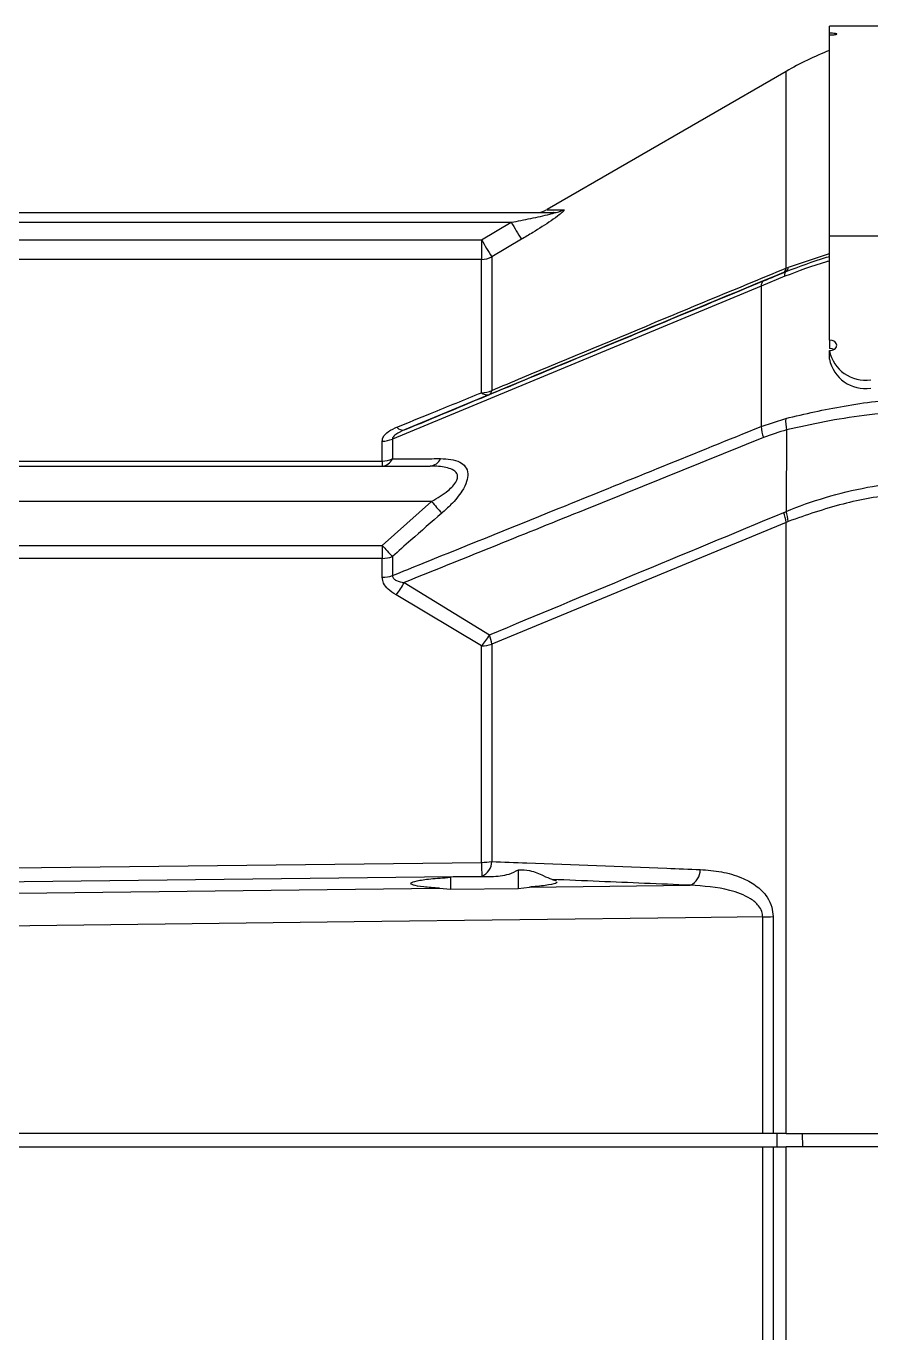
# Model space of a CAD drawing. Extents: x 16.5 to 113.1, y 4.4 to 84.5.
# Drawn here: x 77.554 to 80.104, y 35.325 to 39.269 of the extents above; entities that cross this region are included whole.
import ezdxf

# ---------------------------------------------------------------- set-up
doc = ezdxf.new("R2010")
doc.units = 0
doc.header["$MEASUREMENT"] = 0
doc.layers.add('OBJECT', color=7, linetype='CONTINUOUS')

msp = doc.modelspace()

# ---------------------------------------------------------------- linework, layer by layer
at = {"layer": 'OBJECT'}
for p, q in [((80.5586, 39.2694), (79.9786, 39.2694)), ((79.9786, 39.2481), (79.9786, 39.2694)), ((79.9786, 39.2427), (79.9786, 39.2481)), ((79.9786, 38.6364), (79.9786, 39.2427)), ((79.8476, 39.1325), (79.1262, 38.716)), ((79.8476, 38.5392), (79.8476, 39.1325)), ((74.7206, 38.7065), (79.1455, 38.7065)), ((74.7196, 38.6773), (79.0183, 38.6773)), ((78.9286, 38.6243), (79.0183, 38.6773)), ((74.715, 38.6243), (78.9286, 38.6243)), ((78.9286, 38.6243), (78.9286, 38.565)), ((79.0493, 38.6261), (78.9596, 38.5732)), ((79.9786, 38.3218), (79.9786, 38.6364)), ((79.9786, 38.6364), (80.5586, 38.6364)), ((79.8545, 38.542), (79.9786, 38.5835)), ((78.9286, 38.565), (74.7096, 38.565)), ((78.9286, 38.1629), (78.9286, 38.565)), ((78.9596, 38.5732), (78.9596, 38.1698)), ((79.8476, 38.5392), (79.8545, 38.542)), ((79.8442, 38.5142), (79.7726, 38.4846)), ((79.8477, 38.5287), (79.8476, 38.5287)), ((79.7726, 38.4846), (78.6596, 38.023)), ((79.7726, 38.4846), (79.7726, 38.061)), ((79.9786, 38.3218), (79.9786, 38.2963)), ((79.9786, 38.2645), (79.9786, 38.2899)), ((78.9524, 38.1573), (78.6965, 38.0508)), ((79.7726, 38.061), (79.8465, 38.0853)), ((79.8494, 38.0506), (79.8478, 37.8042)), ((78.6286, 37.9565), (78.6286, 38.0165)), ((78.6596, 38.023), (78.6596, 37.9628)), ((74.7096, 37.9565), (78.6286, 37.9565)), ((78.6286, 37.9565), (78.6286, 37.9415)), ((74.7188, 37.9415), (78.7736, 37.9415)), ((78.7776, 37.8344), (74.7189, 37.8344)), ((78.6286, 37.702), (78.7776, 37.8344)), ((79.8476, 37.7714), (78.9596, 37.4035)), ((79.8543, 37.7741), (79.8476, 37.7714)), ((79.8476, 35.9265), (79.8476, 37.7714)), ((74.7112, 37.702), (78.6286, 37.702)), ((78.6286, 37.702), (78.6286, 37.6628)), ((78.6286, 37.6628), (74.7096, 37.6628)), ((78.6286, 37.6057), (78.6286, 37.6628)), ((78.6596, 37.6682), (78.6596, 37.6109)), ((78.9286, 37.3989), (78.6705, 37.553)), ((78.6947, 37.5897), (78.9528, 37.432)), ((78.9286, 36.7452), (78.9286, 37.3989)), ((78.9596, 37.4035), (78.9596, 36.7478)), ((78.9582, 36.7015), (78.8344, 36.7)), ((78.8344, 36.7), (78.8347, 36.6639)), ((78.9582, 36.7015), (78.9293, 36.7027)), ((79.0392, 36.7218), (79.0387, 36.666)), ((79.1421, 36.6936), (79.1547, 36.6899)), ((78.8014, 36.6672), (78.8347, 36.6638)), ((78.8347, 36.6638), (79.0387, 36.666)), ((79.0387, 36.666), (79.0731, 36.6704)), ((79.0731, 36.6704), (79.5583, 36.676)), ((79.7773, 35.9265), (79.7773, 36.5804)), ((79.8083, 36.5821), (79.8083, 35.9265)), ((79.7773, 35.9265), (75.0934, 35.9265)), ((79.8476, 35.9265), (79.8083, 35.9265)), ((79.8211, 35.8865), (79.8207, 35.9265)), ((79.8983, 35.8865), (79.8976, 35.9265)), ((75.0934, 35.8865), (79.7773, 35.8865)), ((79.7773, 35.2326), (79.7773, 35.8865)), ((79.8083, 35.8865), (79.8083, 35.2308)), ((79.8083, 35.8865), (79.8476, 35.8865)), ((79.8476, 34.0416), (79.8476, 35.8865))]:
    msp.add_line(p, q, dxfattribs=at)
at = {"layer": 'OBJECT', "flags": 128}
for points in [[(79.8442, 38.5142), (79.8441, 38.5171), (79.8441, 38.5197), (79.8443, 38.5221), (79.8446, 38.5241), (79.8451, 38.5257), (79.8458, 38.5271), (79.8467, 38.528), (79.8477, 38.5287)], [(79.9786, 38.2899), (79.9872, 38.2912), (79.9945, 38.2946), (79.9993, 38.2998), (80.0011, 38.3059), (79.9993, 38.3119), (79.9945, 38.3171), (79.9872, 38.3206), (79.9786, 38.3218)], [(79.9921, 38.2931), (79.9872, 38.2951), (79.9786, 38.2963)], [(74.819, 36.698), (74.943, 36.6994), (75.439, 36.7051), (77.4228, 36.7279), (78.9286, 36.7452)], [(78.9293, 36.7027), (77.7205, 36.6885), (76.4296, 36.6733), (74.8197, 36.6544)], [(75.5591, 36.6294), (76.3253, 36.6384), (77.6163, 36.6534), (78.8014, 36.6672)], [(79.7773, 36.5804), (79.5439, 36.5776), (78.544, 36.5654), (75.0358, 36.5229)]]:
    msp.add_lwpolyline(points, dxfattribs=at)
at = {"layer": 'OBJECT'}
for centre, radius, start, end in [((80.3476, 38.2665), 1, 111.659, 120), ((79.0931, 38.7685), 0.062, 270.0001, 302.0977), ((79.1455, 38.7653), 0.0588, 270.0551, 301.8734), ((80.3805, 39.4673), 1.5748, 210.1113, 212.2888), ((80.2971, 39.4188), 1.5824, 210.1364, 212.3021), ((78.9286, 38.6278), 0.0628, 269.9744, 299.5332), ((79.8321, 38.5389), 0.0155, 302.0402, 1.1252), ((79.8395, 38.5414), 0.015, 302.8502, 2.4787), ((79.7897, 38.4865), 0.0172, 124.7858, 186.3697), ((80.0879, 38.312), 0.1116, 191.4216, 278.0495), ((80.0879, 38.2866), 0.1116, 191.4217, 278.0494), ((78.9288, 38.2345), 0.0717, 269.7956, 295.4029), ((78.9454, 38.1814), 0.025, 227.7289, 286.1825), ((78.9447, 38.1701), 0.0149, 301.1475, 358.9637), ((79.9741, 38.0786), 0.1278, 176.9899, 192.6701), ((78.6911, 38.0744), 0.0242, 220.4463, 282.8335), ((79.8976, 38.0694), 0.1253, 183.8696, 199.5153), ((78.6289, 38.0924), 0.0758, 269.7515, 293.8596), ((78.6257, 37.9789), 0.0375, 274.3878, 334.6174), ((78.6289, 38.0342), 0.0777, 269.7356, 293.2218), ((78.7704, 37.9786), 0.0373, 275.0457, 336.9069), ((81.5867, 40.2756), 3.7216, 220.9919, 221.7142), ((79.7169, 37.757), 0.1315, 6.2873, 19.7121), ((79.7232, 37.7615), 0.1317, 5.4792, 18.9113), ((81.3882, 40.2034), 3.7246, 222.1899, 222.8952), ((78.6291, 37.7518), 0.089, 269.688, 290.0503), ((78.6291, 37.6973), 0.0917, 269.6823, 289.4271), ((78.5493, 37.6594), 0.1613, 318.7412, 334.3921), ((78.8034, 37.5158), 0.1713, 316.9714, 330.7248), ((78.9292, 37.502), 0.1032, 269.6739, 287.1443), ((78.8274, 37.387), 0.1332, 7.0784, 19.7209), ((78.9293, 36.9239), 0.1787, 269.757, 279.7424), ((82.0099, 36.7751), 3.0815, 180.5547, 181.3457), ((78.9091, 36.749), 0.0505, 293.5714, 358.6617), ((79.5366, 36.7233), 0.052, 294.696, 0.2469), ((79.7781, 36.8413), 0.261, 269.8242, 276.6454)]:
    msp.add_arc(centre, radius, start, end, dxfattribs=at)
for points, knots in [([(79.9786, 39.2427), (79.9811, 39.2427), (79.9861, 39.2428), (79.9928, 39.2433), (79.9979, 39.244), (80.0009, 39.2448), (80.0013, 39.2458), (79.9992, 39.2466), (79.9947, 39.2474), (79.9884, 39.2479), (79.9826, 39.2481), (79.9793, 39.2481), (79.9786, 39.2481)], [0, 0, 0, 0, 0.1063618, 0.2127134, 0.3194557, 0.426997, 0.5352335, 0.6437512, 0.7520407, 0.8597217, 0.9667095, 1, 1, 1, 1]), ([(79.0183, 38.6773), (79.0378, 38.6811), (79.077, 38.6888), (79.1189, 38.6977), (79.1401, 38.7034), (79.1441, 38.7046), (79.1465, 38.7055), (79.1474, 38.706), (79.1472, 38.7064), (79.1464, 38.7065), (79.1457, 38.7065), (79.1455, 38.7065)], [0, 0, 0, 0, 0.41911, 0.839951, 0.880199, 0.924728, 0.942601, 0.960653, 0.976828, 0.994027, 1, 1, 1, 1]), ([(79.1765, 38.7153), (79.1775, 38.715), (79.1793, 38.7144), (79.1743, 38.7087), (79.1613, 38.6979), (79.1312, 38.6766), (79.0914, 38.6512), (79.0606, 38.6328), (79.0493, 38.6261)], [0, 0, 0, 0, 0.0872967, 0.1745381, 0.2847023, 0.4644366, 0.8023505, 1, 1, 1, 1]), ([(79.1269, 38.7148), (79.1282, 38.7148), (79.1308, 38.7149), (79.1616, 38.7152), (79.1765, 38.7153)], [0, 0, 0, 0, 0.5172286, 1, 1, 1, 1]), ([(78.9596, 38.1698), (78.9904, 38.1827), (79.1637, 38.255), (79.4597, 38.3782), (79.725, 38.4883), (79.8476, 38.5392)], [0, 0, 0, 0, 0.104198, 0.585846, 1, 1, 1, 1]), ([(79.9786, 38.5603), (79.9755, 38.5595), (79.9295, 38.5471), (79.8854, 38.5301), (79.8442, 38.5142)], [0, 0, 0, 0, 0.0663721, 1, 1, 1, 1]), ([(79.8477, 38.5287), (79.8477, 38.5287), (79.8879, 38.5437), (79.9308, 38.5609), (79.9757, 38.5732), (79.9786, 38.574)], [0, 0, 0, 0, 0.000018, 0.935388, 1, 1, 1, 1]), ([(78.6965, 38.0508), (78.8722, 38.1239), (79.2333, 38.2742), (79.5945, 38.4238), (79.7799, 38.5006)], [0, 0, 0, 0, 0.486656, 1, 1, 1, 1]), ([(79.8403, 38.5257), (79.6881, 38.4627), (79.392, 38.3401), (79.0962, 38.2171), (78.9524, 38.1573)], [0, 0, 0, 0, 0.514049, 1, 1, 1, 1]), ([(79.7799, 38.5006), (79.8024, 38.5098), (79.8249, 38.5189), (79.8477, 38.5287), (79.8477, 38.5287)], [0, 0, 0, 0, 0.99997, 1, 1, 1, 1]), ([(79.8476, 38.5287), (79.8476, 38.5287), (79.8452, 38.5277), (79.8428, 38.5267), (79.8403, 38.5257)], [0, 0, 0, 0, 0.000279, 1, 1, 1, 1]), ([(78.6727, 38.0587), (78.7069, 38.0726), (78.7932, 38.1078), (78.8776, 38.1421), (78.9286, 38.1629)], [0, 0, 0, 0, 0.396331, 1, 1, 1, 1]), ([(79.8465, 38.0853), (79.9046, 38.0988), (80.0225, 38.1261), (80.1934, 38.1462), (80.303, 38.1484), (80.3476, 38.1494)], [0, 0, 0, 0, 0.365392, 0.741453, 1, 1, 1, 1]), ([(80.3476, 38.1108), (80.3476, 38.1108), (80.3032, 38.1108), (80.2142, 38.108), (80.0856, 38.0954), (79.9633, 38.0766), (79.8868, 38.0586), (79.8494, 38.0506), (79.8494, 38.0506)], [0, 0, 0, 0, 0.0000046, 0.2588995, 0.5177956, 0.7589014, 0.9999956, 1, 1, 1, 1]), ([(78.6286, 38.0165), (78.6293, 38.021), (78.6308, 38.03), (78.6442, 38.0443), (78.6596, 38.0532), (78.671, 38.058), (78.6727, 38.0587)], [0, 0, 0, 0, 0.254854, 0.508629, 0.928591, 1, 1, 1, 1]), ([(78.6596, 37.6109), (78.6905, 37.6234), (78.8645, 37.6937), (79.2355, 37.8434), (79.5756, 37.9812), (79.7726, 38.061)], [0, 0, 0, 0, 0.083466, 0.469044, 1, 1, 1, 1]), ([(78.6965, 38.0508), (78.6869, 38.0465), (78.6747, 38.0411), (78.6635, 38.0319), (78.6599, 38.0271), (78.6597, 38.0241), (78.6596, 38.023)], [0, 0, 0, 0, 0.580896, 0.740074, 0.900891, 1, 1, 1, 1]), ([(79.7795, 38.0276), (79.594, 37.9526), (79.2324, 37.8063), (78.8708, 37.6606), (78.6947, 37.5897)], [0, 0, 0, 0, 0.513008, 1, 1, 1, 1]), ([(79.8494, 38.0506), (79.8494, 38.0506), (79.826, 38.0439), (79.8028, 38.0357), (79.7795, 38.0276)], [0, 0, 0, 0, 0.000029, 1, 1, 1, 1]), ([(78.6596, 37.9628), (78.6908, 37.963), (78.7389, 37.9635), (78.7875, 37.9638), (78.8046, 37.964)], [0, 0, 0, 0, 0.648493, 1, 1, 1, 1]), ([(78.8046, 37.964), (78.8259, 37.9626), (78.8559, 37.9608), (78.8812, 37.9408), (78.889, 37.9203), (78.8849, 37.8938), (78.8681, 37.8609), (78.8408, 37.8282), (78.818, 37.8076), (78.8086, 37.7992)], [0, 0, 0, 0, 0.269459, 0.38121, 0.493906, 0.593567, 0.708386, 0.879636, 1, 1, 1, 1]), ([(78.7776, 37.8344), (78.7951, 37.8447), (78.8186, 37.8586), (78.8426, 37.881), (78.8528, 37.8947), (78.8569, 37.9073), (78.8555, 37.9177), (78.8474, 37.9278), (78.8255, 37.938), (78.7986, 37.9412), (78.7783, 37.9414), (78.7736, 37.9415)], [0, 0, 0, 0, 0.248555, 0.333335, 0.418737, 0.477068, 0.535602, 0.604493, 0.713168, 0.934337, 1, 1, 1, 1]), ([(79.8478, 37.8042), (79.8478, 37.8042), (79.8858, 37.8205), (79.966, 37.8485), (80.091, 37.879), (80.219, 37.897), (80.3048, 37.901), (80.3476, 37.901), (80.3476, 37.901)], [0, 0, 0, 0, 0.000005, 0.254675, 0.509348, 0.754672, 0.999996, 1, 1, 1, 1]), ([(80.3476, 37.8659), (80.2928, 37.864), (80.1814, 37.8601), (80.0133, 37.8299), (79.9085, 37.7932), (79.8543, 37.7741)], [0, 0, 0, 0, 0.319105, 0.647495, 1, 1, 1, 1]), ([(78.8086, 37.7992), (78.7774, 37.7721), (78.7274, 37.7288), (78.6781, 37.6847), (78.6596, 37.6682)], [0, 0, 0, 0, 0.624895, 1, 1, 1, 1]), ([(78.9528, 37.432), (79.0967, 37.492), (79.3925, 37.6153), (79.6886, 37.7382), (79.8407, 37.8014)], [0, 0, 0, 0, 0.486388, 1, 1, 1, 1]), ([(79.8407, 37.8014), (79.8431, 37.8023), (79.8454, 37.8032), (79.8478, 37.8042), (79.8478, 37.8042)], [0, 0, 0, 0, 0.999705, 1, 1, 1, 1]), ([(78.6705, 37.553), (78.662, 37.5583), (78.6468, 37.5679), (78.6315, 37.5866), (78.6295, 37.5995), (78.6286, 37.6057)], [0, 0, 0, 0, 0.395776, 0.712488, 1, 1, 1, 1]), ([(78.6596, 37.6109), (78.6597, 37.6091), (78.66, 37.6057), (78.6641, 37.6004), (78.6749, 37.5936), (78.6865, 37.5913), (78.6947, 37.5897)], [0, 0, 0, 0, 0.128042, 0.255392, 0.479322, 1, 1, 1, 1]), ([(78.9596, 36.7478), (78.9947, 36.7464), (79.1703, 36.7397), (79.38, 36.7316), (79.5549, 36.7248), (79.5886, 36.7235)], [0, 0, 0, 0, 0.167872, 0.839364, 1, 1, 1, 1]), ([(79.5886, 36.7235), (79.61, 36.7219), (79.6527, 36.7187), (79.7092, 36.7024), (79.7569, 36.6775), (79.7887, 36.6468), (79.8058, 36.6127), (79.8075, 36.5915), (79.8083, 36.5821)], [0, 0, 0, 0, 0.227374, 0.454238, 0.628217, 0.803357, 0.912623, 1, 1, 1, 1]), ([(78.8014, 36.6672), (78.7844, 36.6684), (78.7492, 36.6708), (78.7192, 36.6765), (78.7119, 36.683), (78.7305, 36.6896), (78.7715, 36.6957), (78.8135, 36.6986), (78.8344, 36.7)], [0, 0, 0, 0, 0.156109, 0.324409, 0.493191, 0.662433, 0.831758, 1, 1, 1, 1]), ([(79.0392, 36.7218), (79.0298, 36.717), (79.0045, 36.7042), (78.9761, 36.7025), (78.9582, 36.7015)], [0, 0, 0, 0, 0.372319, 1, 1, 1, 1]), ([(79.1421, 36.6936), (79.134, 36.6966), (79.1168, 36.7028), (79.0811, 36.721), (79.0512, 36.7216), (79.0392, 36.7218)], [0, 0, 0, 0, 0.350763, 0.739166, 1, 1, 1, 1]), ([(79.1548, 36.6865), (79.1555, 36.6854), (79.1573, 36.6822), (79.1333, 36.6768), (79.0997, 36.6726), (79.0767, 36.6707), (79.0731, 36.6704)], [0, 0, 0, 0, 0.17976, 0.554414, 0.928994, 1, 1, 1, 1]), ([(79.5583, 36.676), (79.4666, 36.6799), (79.3277, 36.6857), (79.1891, 36.6916), (79.1421, 36.6936)], [0, 0, 0, 0, 0.660515, 1, 1, 1, 1]), ([(79.7773, 36.5804), (79.7767, 36.586), (79.7754, 36.5987), (79.7628, 36.6186), (79.7315, 36.6436), (79.662, 36.669), (79.5987, 36.6733), (79.5583, 36.676)], [0, 0, 0, 0, 0.062412, 0.139208, 0.265335, 0.530913, 1, 1, 1, 1]), ([(79.8083, 35.9265), (79.8019, 35.9265), (79.792, 35.9265), (79.7812, 35.9265), (79.7773, 35.9265)], [0, 0, 0, 0, 0.643557, 1, 1, 1, 1]), ([(79.8476, 35.9265), (79.8922, 35.9265), (79.9823, 35.9265), (80.1503, 35.9265), (80.2747, 35.9265), (80.3476, 35.9265)], [0, 0, 0, 0, 0.287513, 0.581795, 1, 1, 1, 1]), ([(79.7773, 35.8865), (79.7843, 35.8865), (79.7952, 35.8865), (79.8048, 35.8865), (79.8083, 35.8865)], [0, 0, 0, 0, 0.643567, 1, 1, 1, 1]), ([(80.3476, 35.8865), (80.2822, 35.8865), (80.1467, 35.8865), (79.9782, 35.8865), (79.882, 35.8865), (79.8476, 35.8865)], [0, 0, 0, 0, 0.375049, 0.776984, 1, 1, 1, 1])]:
    msp.add_open_spline(points, degree=3, knots=knots, dxfattribs=at)

doc.saveas('drawing.dxf')
